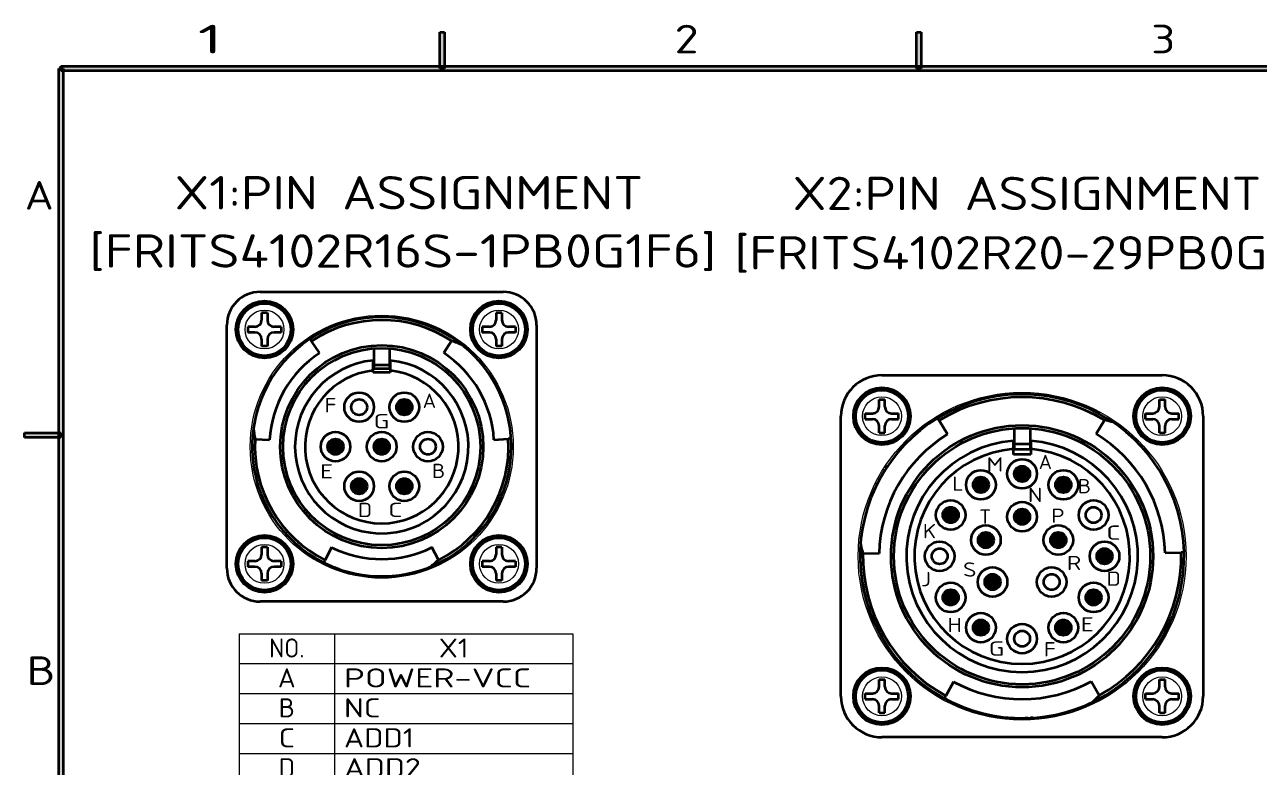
# Model space of a CAD drawing. Extents: x 23 to 417, y 3 to 294.
# Drawn here: x 26.2 to 155.7, y 213.6 to 291.6 of the extents above; entities that cross this region are included whole.
import ezdxf
from ezdxf.enums import TextEntityAlignment as Align

# ---------------------------------------------------------------- set-up
doc = ezdxf.new("R2010")
doc.units = 0
doc.layers.get('0').update_dxf_attribs({"lineweight": 13})
doc.layers.add('3', color=7, linetype='Continuous', lineweight=13)
doc.styles.get("Standard").update_dxf_attribs({"font": 'isocp.shx'})

# ---------------------------------------------------------------- blocks, each defined once
blk = doc.blocks.new('BLOCK1980')
at = {"layer": '3', "color": 7, "lineweight": 13}
blk.add_text('A', height=3, dxfattribs=at).set_placement((26.2, 272.19), (29.24, 272.19), align=Align.FIT)
blk = doc.blocks.new('BLOCK1981')
at = {"layer": '3', "color": 7, "lineweight": 13}
blk.add_text('B', height=3, dxfattribs=at).set_placement((26.39, 222.29), (29.43, 222.29), align=Align.FIT)
blk = doc.blocks.new('BLOCK1991')
at = {"layer": '3', "color": 7, "lineweight": 13}
blk.add_text('2', height=3, dxfattribs=at).set_placement((94.37, 288.59), (96.9, 288.59), align=Align.FIT)
blk = doc.blocks.new('BLOCK1992')
at = {"layer": '3', "color": 7, "lineweight": 13}
blk.add_text('1', height=3, dxfattribs=at).set_placement((44.37, 288.59), (46.9, 288.59), align=Align.FIT)
blk = doc.blocks.new('BLOCK1993')
at = {"layer": '3', "color": 7, "lineweight": 13}
blk.add_text('3', height=3, dxfattribs=at).set_placement((144.37, 288.59), (146.9, 288.59), align=Align.FIT)
blk = doc.blocks.new('BLOCK2037')
at = {"layer": '3', "color": 7, "lineweight": 5}
blk.add_solid([(29.76, 287), (30.24, 287), (29.76, 9.76), (30.24, 10.24)], dxfattribs=at)
blk = doc.blocks.new('BLOCK2040')
at = {"layer": '3', "color": 7, "lineweight": 5}
blk.add_solid([(410.24, 287.24), (409.76, 286.76), (30, 287.24), (30, 286.76)], dxfattribs=at)
blk = doc.blocks.new('BLOCK2048')
at = {"layer": '3', "color": 7, "lineweight": 5}
blk.add_solid([(26.19, 248.26), (26.19, 248.74), (29.99, 248.26), (29.99, 248.74)], dxfattribs=at)
blk = doc.blocks.new('BLOCK2054')
at = {"layer": '3', "color": 7, "lineweight": 5}
blk.add_solid([(69.76, 290.8), (70.24, 290.8), (69.76, 287), (70.24, 287)], dxfattribs=at)
blk = doc.blocks.new('BLOCK2056')
at = {"layer": '3', "color": 3, "lineweight": 5}
blk.add_solid([(119.76, 290.8), (120.24, 290.8), (119.76, 287), (120.24, 287)], dxfattribs=at)
blk = doc.blocks.new('BLOCK2196')
at = {"color": 7, "lineweight": 13}
blk.add_text('X1:PIN ASSIGNMENT', height=3.5, dxfattribs=at).set_placement((293.63, 50.77), (342.8, 50.77), align=Align.FIT)
blk = doc.blocks.new('BLOCK2197')
at = {"color": 7, "lineweight": 13}
blk.add_text('A', height=1.5, dxfattribs=at).set_placement((319.66, 29.93), (321.06, 29.93), align=Align.FIT)
blk = doc.blocks.new('BLOCK2198')
at = {"color": 7, "lineweight": 13}
blk.add_text('B', height=1.5, dxfattribs=at).set_placement((320.63, 22.57), (322.03, 22.57), align=Align.FIT)
blk = doc.blocks.new('BLOCK2199')
at = {"color": 7, "lineweight": 13}
blk.add_text('C', height=1.5, dxfattribs=at).set_placement((316.03, 18.48), (317.54, 18.48), align=Align.FIT)
blk = doc.blocks.new('BLOCK2200')
at = {"color": 7, "lineweight": 13}
blk.add_text('D', height=1.5, dxfattribs=at).set_placement((312.85, 18.47), (314.36, 18.47), align=Align.FIT)
blk = doc.blocks.new('BLOCK2201')
at = {"color": 7, "lineweight": 13}
blk.add_text('E', height=1.5, dxfattribs=at).set_placement((308.88, 22.52), (310.28, 22.52), align=Align.FIT)
blk = doc.blocks.new('BLOCK2202')
at = {"color": 7, "lineweight": 13}
blk.add_text('F', height=1.5, dxfattribs=at).set_placement((309.34, 29.46), (310.62, 29.46), align=Align.FIT)
blk = doc.blocks.new('BLOCK2203')
at = {"color": 7, "lineweight": 13}
blk.add_text('G', height=1.5, dxfattribs=at).set_placement((314.52, 27.78), (316.15, 27.78), align=Align.FIT)
blk = doc.blocks.new('BLOCK2204')
at = {"color": 7, "lineweight": 13}
blk.add_text('[FRITS4102R16S-1PB0G1F6]', height=3.5, dxfattribs=at).set_placement((284.7, 44.66), (350.46, 44.66), align=Align.FIT)
blk = doc.blocks.new('BLOCK2205')
at = {"color": 7, "lineweight": 5}
for points in [[(316.97, 22.03), (317.15, 21.13), (316.91, 21.71), (316.97, 21.39)], [(316.97, 22.03), (317.15, 22.29), (317.73, 22.53), (317.41, 22.47)], [(316.97, 22.03), (317.73, 22.53), (318.31, 22.29), (318.05, 22.47)], [(316.97, 22.03), (318.31, 22.29), (318.56, 21.71), (318.49, 22.03)], [(316.97, 22.03), (318.56, 21.71), (318.31, 21.13), (318.49, 21.39)], [(316.97, 22.03), (318.31, 21.13), (317.73, 20.89), (318.05, 20.95)], [(316.97, 22.03), (317.73, 20.89), (317.15, 21.13), (317.41, 20.95)]]:
    blk.add_solid(points, dxfattribs=at)
blk = doc.blocks.new('BLOCK2206')
at = {"color": 7, "lineweight": 5}
for points in [[(318.49, 29.69), (316.91, 30.01), (317.15, 30.59), (316.97, 30.33)], [(318.49, 29.69), (317.15, 29.43), (316.91, 30.01), (316.97, 29.69)], [(318.49, 29.69), (317.15, 30.59), (317.73, 30.83), (317.41, 30.77)], [(318.49, 29.69), (317.73, 30.83), (318.31, 30.59), (318.05, 30.77)], [(318.49, 29.69), (318.31, 30.59), (318.56, 30.01), (318.49, 30.33)], [(318.49, 29.69), (317.73, 29.18), (317.15, 29.43), (317.41, 29.25)], [(318.49, 29.69), (318.31, 29.43), (317.73, 29.18), (318.05, 29.25)]]:
    blk.add_solid(points, dxfattribs=at)
blk = doc.blocks.new('BLOCK2207')
at = {"color": 7, "lineweight": 5}
for points in [[(318.49, 29.69), (316.91, 30.01), (317.15, 30.59), (316.97, 30.33)], [(318.49, 29.69), (317.15, 29.43), (316.91, 30.01), (316.97, 29.69)], [(318.49, 29.69), (317.15, 30.59), (317.73, 30.83), (317.41, 30.77)], [(318.49, 29.69), (317.73, 30.83), (318.31, 30.59), (318.05, 30.77)], [(318.49, 29.69), (318.31, 30.59), (318.56, 30.01), (318.49, 30.33)], [(318.49, 29.69), (317.73, 29.18), (317.15, 29.43), (317.41, 29.25)], [(318.49, 29.69), (318.31, 29.43), (317.73, 29.18), (318.05, 29.25)]]:
    blk.add_solid(points, dxfattribs=at)
blk = doc.blocks.new('BLOCK2208')
at = {"color": 7, "lineweight": 5}
for points in [[(318.49, 29.69), (316.91, 30.01), (317.15, 30.59), (316.97, 30.33)], [(318.49, 29.69), (317.15, 29.43), (316.91, 30.01), (316.97, 29.69)], [(318.49, 29.69), (317.15, 30.59), (317.73, 30.83), (317.41, 30.77)], [(318.49, 29.69), (317.73, 30.83), (318.31, 30.59), (318.05, 30.77)], [(318.49, 29.69), (318.31, 30.59), (318.56, 30.01), (318.49, 30.33)], [(318.49, 29.69), (317.73, 29.18), (317.15, 29.43), (317.41, 29.25)], [(318.49, 29.69), (318.31, 29.43), (317.73, 29.18), (318.05, 29.25)]]:
    blk.add_solid(points, dxfattribs=at)
blk = doc.blocks.new('BLOCK2209')
at = {"color": 250, "lineweight": 5}
for points in [[(312.23, 22.03), (312.41, 21.13), (312.17, 21.71), (312.23, 21.39)], [(312.23, 22.03), (312.41, 22.29), (312.99, 22.53), (312.67, 22.47)], [(312.23, 22.03), (312.99, 22.53), (313.57, 22.29), (313.31, 22.47)], [(312.23, 22.03), (313.57, 22.29), (313.82, 21.71), (313.75, 22.03)], [(312.23, 22.03), (313.82, 21.71), (313.57, 21.13), (313.75, 21.39)], [(312.23, 22.03), (313.57, 21.13), (312.99, 20.89), (313.31, 20.95)], [(312.23, 22.03), (312.99, 20.89), (312.41, 21.13), (312.67, 20.95)]]:
    blk.add_solid(points, dxfattribs=at)
blk = doc.blocks.new('BLOCK2210')
at = {"color": 250, "lineweight": 5}
for points in [[(309.75, 26.18), (309.93, 25.28), (309.69, 25.86), (309.75, 25.54)], [(309.75, 26.18), (309.93, 26.44), (310.51, 26.68), (310.19, 26.62)], [(309.75, 26.18), (310.51, 26.68), (311.09, 26.44), (310.83, 26.62)], [(309.75, 26.18), (311.09, 26.44), (311.34, 25.86), (311.27, 26.18)], [(309.75, 26.18), (311.34, 25.86), (311.09, 25.28), (311.27, 25.54)], [(309.75, 26.18), (311.09, 25.28), (310.51, 25.03), (310.83, 25.1)], [(309.75, 26.18), (310.51, 25.03), (309.93, 25.28), (310.19, 25.1)]]:
    blk.add_solid(points, dxfattribs=at)
blk = doc.blocks.new('BLOCK2211')
at = {"color": 7, "lineweight": 5}
for points in [[(314.6, 26.18), (314.78, 25.28), (314.54, 25.86), (314.6, 25.54)], [(314.6, 26.18), (314.78, 26.44), (315.36, 26.68), (315.04, 26.62)], [(314.6, 26.18), (315.36, 26.68), (315.94, 26.44), (315.68, 26.62)], [(314.6, 26.18), (315.94, 26.44), (316.19, 25.86), (316.12, 26.18)], [(314.6, 26.18), (316.19, 25.86), (315.94, 25.28), (316.12, 25.54)], [(314.6, 26.18), (315.94, 25.28), (315.36, 25.03), (315.68, 25.1)], [(314.6, 26.18), (315.36, 25.03), (314.78, 25.28), (315.04, 25.1)]]:
    blk.add_solid(points, dxfattribs=at)
blk = doc.blocks.new('BLOCK2212')
at = {"color": 7, "lineweight": 13}
for p, q in [((300.4, 6.23), (335.4, 6.23)), ((300.4, 6.23), (300.4, -18.91)), ((310.4, 6.23), (310.4, -18.91)), ((335.4, 6.23), (335.4, -18.91)), ((300.4, 3.09), (335.4, 3.09)), ((300.4, -0.05), (335.4, -0.05)), ((300.4, -3.2), (335.4, -3.2)), ((300.4, -6.34), (335.4, -6.34)), ((300.4, -9.48), (335.4, -9.48)), ((300.4, -12.62), (335.4, -12.62)), ((300.4, -15.77), (335.4, -15.77)), ((300.4, -18.91), (335.4, -18.91))]:
    blk.add_line(p, q, dxfattribs=at)
for s, p, p2 in [('NO.', (303.55, 3.73), (307.26, 3.73)), ('X1', (321.35, 3.73), (324.46, 3.73)), ('POWER-VCC', (311.4, 0.59), (331.03, 0.59)), ('A', (304.47, 0.59), (306.33, 0.59)), ('B', (304.55, -2.55), (306.26, -2.55)), ('NC', (311.4, -2.55), (315.23, -2.55)), ('C', (304.55, -5.7), (306.26, -5.7)), ('ADD1', (311.4, -5.7), (318.75, -5.7)), ('D', (304.55, -8.84), (306.26, -8.84)), ('ADD2', (311.4, -8.84), (319.46, -8.84)), ('E', (304.55, -11.98), (306.26, -11.98)), ('POWER-GND', (311.4, -11.98), (330.75, -11.98)), ('F', (304.55, -15.12), (306.26, -15.12)), ('NC', (311.4, -15.12), (315.23, -15.12)), ('G', (304.55, -18.27), (306.26, -18.27)), ('ADD-GND', (311.4, -18.27), (326.23, -18.27))]:
    blk.add_text(s, height=2, dxfattribs=at).set_placement(p, p2, align=Align.FIT)
blk = doc.blocks.new('BLOCK2213')
at = {"color": 7, "lineweight": 13}
blk.add_text('X2:PIN ASSIGNMENT', height=3.5, dxfattribs=at).set_placement((291.08, 16.54), (340.26, 16.54), align=Align.FIT)
blk = doc.blocks.new('BLOCK2214')
at = {"color": 7, "lineweight": 13}
blk.add_text('[FRITS4102R20-29PB0G1F6]', height=3.5, dxfattribs=at).set_placement((284.99, 10.31), (350.21, 10.31), align=Align.FIT)
blk = doc.blocks.new('BLOCK2215')
at = {"color": 7, "lineweight": 13}
blk.add_text('A', height=1.5, dxfattribs=at).set_placement((316.9, -10.65), (318.3, -10.65), align=Align.FIT)
blk = doc.blocks.new('BLOCK2216')
at = {"color": 7, "lineweight": 13}
blk.add_text('B', height=1.5, dxfattribs=at).set_placement((321, -13.19), (322.4, -13.19), align=Align.FIT)
blk = doc.blocks.new('BLOCK2217')
at = {"color": 7, "lineweight": 13}
blk.add_text('C', height=1.5, dxfattribs=at).set_placement((323.99, -18.07), (325.5, -18.07), align=Align.FIT)
blk = doc.blocks.new('BLOCK2218')
at = {"color": 7, "lineweight": 13}
blk.add_text('D', height=1.5, dxfattribs=at).set_placement((324.01, -22.9), (325.52, -22.9), align=Align.FIT)
blk = doc.blocks.new('BLOCK2219')
at = {"color": 7, "lineweight": 13}
blk.add_text('E', height=1.5, dxfattribs=at).set_placement((321.3, -27.7), (322.7, -27.7), align=Align.FIT)
blk = doc.blocks.new('BLOCK2220')
at = {"color": 7, "lineweight": 13}
blk.add_text('F', height=1.5, dxfattribs=at).set_placement((317.43, -30.32), (318.71, -30.32), align=Align.FIT)
blk = doc.blocks.new('BLOCK2221')
at = {"color": 7, "lineweight": 13}
blk.add_text('G', height=1.5, dxfattribs=at).set_placement((311.67, -30.24), (313.3, -30.24), align=Align.FIT)
blk = doc.blocks.new('BLOCK2222')
at = {"color": 7, "lineweight": 13}
blk.add_text('H', height=1.5, dxfattribs=at).set_placement((307.34, -27.76), (308.85, -27.76), align=Align.FIT)
blk = doc.blocks.new('BLOCK2223')
at = {"color": 7, "lineweight": 13}
blk.add_text('J', height=1.5, dxfattribs=at).set_placement((304.55, -22.95), (305.6, -22.95), align=Align.FIT)
blk = doc.blocks.new('BLOCK2224')
at = {"color": 7, "lineweight": 13}
blk.add_text('K', height=1.5, dxfattribs=at).set_placement((304.74, -17.91), (306.14, -17.91), align=Align.FIT)
blk = doc.blocks.new('BLOCK2225')
at = {"color": 7, "lineweight": 13}
blk.add_text('L', height=1.5, dxfattribs=at).set_placement((307.84, -12.92), (309.01, -12.92), align=Align.FIT)
blk = doc.blocks.new('BLOCK2226')
at = {"color": 7, "lineweight": 13}
blk.add_text('M', height=1.5, dxfattribs=at).set_placement((311.44, -10.91), (313.19, -10.91), align=Align.FIT)
blk = doc.blocks.new('BLOCK2227')
at = {"color": 7, "lineweight": 13}
blk.add_text('N', height=1.5, dxfattribs=at).set_placement((315.78, -14.11), (317.29, -14.11), align=Align.FIT)
blk = doc.blocks.new('BLOCK2228')
at = {"color": 7, "lineweight": 13}
blk.add_text('P', height=1.5, dxfattribs=at).set_placement((318.22, -16.29), (319.62, -16.29), align=Align.FIT)
blk = doc.blocks.new('BLOCK2229')
at = {"color": 7, "lineweight": 13}
blk.add_text('R', height=1.5, dxfattribs=at).set_placement((319.86, -21.25), (321.37, -21.25), align=Align.FIT)
blk = doc.blocks.new('BLOCK2230')
at = {"color": 7, "lineweight": 13}
blk.add_text('S', height=1.5, dxfattribs=at).set_placement((308.97, -21.94), (310.37, -21.94), align=Align.FIT)
blk = doc.blocks.new('BLOCK2231')
at = {"color": 7, "lineweight": 13}
blk.add_text('T', height=1.5, dxfattribs=at).set_placement((310.64, -16.39), (311.92, -16.39), align=Align.FIT)
blk = doc.blocks.new('BLOCK2238')
at = {"color": 7, "lineweight": 5}
for points in [[(314.4, -10.83), (314.58, -10.56), (315.16, -10.32), (314.85, -10.38)], [(314.4, -10.83), (315.16, -10.32), (315.75, -10.56), (315.48, -10.38)], [(314.4, -10.83), (314.58, -11.73), (314.34, -11.15), (314.4, -11.46)], [(314.4, -10.83), (315.75, -10.56), (315.99, -11.15), (315.92, -10.83)], [(314.4, -10.83), (315.99, -11.15), (315.75, -11.73), (315.92, -11.46)], [(314.4, -10.83), (315.75, -11.73), (315.16, -11.97), (315.48, -11.91)], [(314.4, -10.83), (315.16, -11.97), (314.58, -11.73), (314.85, -11.91)]]:
    blk.add_solid(points, dxfattribs=at)
blk = doc.blocks.new('BLOCK2239')
at = {"color": 7, "lineweight": 5}
for points in [[(318.72, -11.99), (318.9, -11.72), (319.49, -11.48), (319.17, -11.54)], [(318.72, -11.99), (319.49, -11.48), (320.07, -11.72), (319.8, -11.54)], [(318.72, -11.99), (318.9, -12.89), (318.66, -12.31), (318.72, -12.62)], [(318.72, -11.99), (320.07, -11.72), (320.31, -12.31), (320.25, -11.99)], [(318.72, -11.99), (320.31, -12.31), (320.07, -12.89), (320.25, -12.62)], [(318.72, -11.99), (320.07, -12.89), (319.49, -13.13), (319.8, -13.07)], [(318.72, -11.99), (319.49, -13.13), (318.9, -12.89), (319.17, -13.07)]]:
    blk.add_solid(points, dxfattribs=at)
blk = doc.blocks.new('BLOCK2240')
at = {"color": 7, "lineweight": 5}
for points in [[(323.05, -19.48), (323.23, -19.21), (323.81, -18.97), (323.5, -19.03)], [(323.05, -19.48), (323.81, -18.97), (324.4, -19.21), (324.13, -19.03)], [(323.05, -19.48), (324.4, -19.21), (324.64, -19.8), (324.57, -19.48)], [(323.05, -19.48), (323.23, -20.38), (322.99, -19.8), (323.05, -20.11)], [(323.05, -19.48), (324.64, -19.8), (324.4, -20.38), (324.57, -20.11)], [(323.05, -19.48), (324.4, -20.38), (323.81, -20.62), (324.13, -20.56)], [(323.05, -19.48), (323.81, -20.62), (323.23, -20.38), (323.5, -20.56)]]:
    blk.add_solid(points, dxfattribs=at)
blk = doc.blocks.new('BLOCK2241')
at = {"color": 7, "lineweight": 5}
for points in [[(321.89, -23.81), (322.07, -23.54), (322.65, -23.3), (322.34, -23.36)], [(321.89, -23.81), (322.65, -23.3), (323.24, -23.54), (322.97, -23.36)], [(321.89, -23.81), (322.07, -24.7), (321.83, -24.12), (321.89, -24.44)], [(321.89, -23.81), (323.24, -23.54), (323.48, -24.12), (323.42, -23.81)], [(321.89, -23.81), (323.48, -24.12), (323.24, -24.7), (323.42, -24.44)], [(321.89, -23.81), (323.24, -24.7), (322.65, -24.95), (322.97, -24.88)], [(321.89, -23.81), (322.65, -24.95), (322.07, -24.7), (322.34, -24.88)]]:
    blk.add_solid(points, dxfattribs=at)
blk = doc.blocks.new('BLOCK2242')
at = {"color": 7, "lineweight": 5}
for points in [[(318.72, -26.97), (318.9, -27.87), (318.66, -27.29), (318.72, -27.6)], [(318.72, -26.97), (318.9, -26.7), (319.49, -26.46), (319.17, -26.53)], [(318.72, -26.97), (319.49, -26.46), (320.07, -26.7), (319.8, -26.53)], [(318.72, -26.97), (320.07, -26.7), (320.31, -27.29), (320.25, -26.97)], [(318.72, -26.97), (320.31, -27.29), (320.07, -27.87), (320.25, -27.6)], [(318.72, -26.97), (320.07, -27.87), (319.49, -28.11), (319.8, -28.05)], [(318.72, -26.97), (319.49, -28.11), (318.9, -27.87), (319.17, -28.05)]]:
    blk.add_solid(points, dxfattribs=at)
blk = doc.blocks.new('BLOCK2243')
at = {"color": 7, "lineweight": 5}
for points in [[(310.07, -26.97), (310.25, -27.87), (310.01, -27.29), (310.07, -27.6)], [(310.07, -26.97), (310.25, -26.7), (310.84, -26.46), (310.52, -26.53)], [(310.07, -26.97), (310.84, -26.46), (311.42, -26.7), (311.15, -26.53)], [(310.07, -26.97), (311.42, -26.7), (311.66, -27.29), (311.6, -26.97)], [(310.07, -26.97), (311.66, -27.29), (311.42, -27.87), (311.6, -27.6)], [(310.07, -26.97), (311.42, -27.87), (310.84, -28.11), (311.15, -28.05)], [(310.07, -26.97), (310.84, -28.11), (310.25, -27.87), (310.52, -28.05)]]:
    blk.add_solid(points, dxfattribs=at)
blk = doc.blocks.new('BLOCK2244')
at = {"color": 7, "lineweight": 5}
for points in [[(306.91, -23.81), (307.09, -23.54), (307.67, -23.3), (307.36, -23.36)], [(306.91, -23.81), (307.67, -23.3), (308.25, -23.54), (307.99, -23.36)], [(306.91, -23.81), (307.09, -24.7), (306.85, -24.12), (306.91, -24.44)], [(306.91, -23.81), (308.25, -23.54), (308.5, -24.12), (308.43, -23.81)], [(306.91, -23.81), (308.5, -24.12), (308.25, -24.7), (308.43, -24.44)], [(306.91, -23.81), (308.25, -24.7), (307.67, -24.95), (307.99, -24.88)], [(306.91, -23.81), (307.67, -24.95), (307.09, -24.7), (307.36, -24.88)]]:
    blk.add_solid(points, dxfattribs=at)
blk = doc.blocks.new('BLOCK2245')
at = {"color": 7, "lineweight": 5}
for points in [[(306.91, -15.16), (307.09, -16.05), (306.85, -15.47), (306.91, -15.79)], [(306.91, -15.16), (307.09, -14.89), (307.67, -14.65), (307.36, -14.71)], [(306.91, -15.16), (307.67, -14.65), (308.25, -14.89), (307.99, -14.71)], [(306.91, -15.16), (308.25, -14.89), (308.5, -15.47), (308.43, -15.16)], [(306.91, -15.16), (308.5, -15.47), (308.25, -16.05), (308.43, -15.79)], [(306.91, -15.16), (308.25, -16.05), (307.67, -16.3), (307.99, -16.23)], [(306.91, -15.16), (307.67, -16.3), (307.09, -16.05), (307.36, -16.23)]]:
    blk.add_solid(points, dxfattribs=at)
blk = doc.blocks.new('BLOCK2246')
at = {"color": 7, "lineweight": 5}
for points in [[(310.07, -11.99), (310.25, -11.72), (310.84, -11.48), (310.52, -11.54)], [(310.07, -11.99), (310.84, -11.48), (311.42, -11.72), (311.15, -11.54)], [(310.07, -11.99), (310.25, -12.89), (310.01, -12.31), (310.07, -12.62)], [(310.07, -11.99), (311.42, -11.72), (311.66, -12.31), (311.6, -11.99)], [(310.07, -11.99), (311.66, -12.31), (311.42, -12.89), (311.6, -12.62)], [(310.07, -11.99), (311.42, -12.89), (310.84, -13.13), (311.15, -13.07)], [(310.07, -11.99), (310.84, -13.13), (310.25, -12.89), (310.52, -13.07)]]:
    blk.add_solid(points, dxfattribs=at)
blk = doc.blocks.new('BLOCK2247')
at = {"color": 7, "lineweight": 5}
for points in [[(314.4, -15.33), (314.58, -16.23), (314.34, -15.65), (314.4, -15.96)], [(314.4, -15.33), (314.58, -15.06), (315.16, -14.82), (314.85, -14.88)], [(314.4, -15.33), (315.16, -14.82), (315.75, -15.06), (315.48, -14.88)], [(314.4, -15.33), (315.75, -15.06), (315.99, -15.65), (315.92, -15.33)], [(314.4, -15.33), (315.99, -15.65), (315.75, -16.23), (315.92, -15.96)], [(314.4, -15.33), (315.75, -16.23), (315.16, -16.47), (315.48, -16.41)], [(314.4, -15.33), (315.16, -16.47), (314.58, -16.23), (314.85, -16.41)]]:
    blk.add_solid(points, dxfattribs=at)
blk = doc.blocks.new('BLOCK2248')
at = {"color": 7, "lineweight": 5}
for points in [[(318.2, -17.78), (318.38, -18.68), (318.14, -18.1), (318.2, -18.41)], [(318.2, -17.78), (318.38, -17.51), (318.96, -17.27), (318.65, -17.33)], [(318.2, -17.78), (318.96, -17.27), (319.55, -17.51), (319.28, -17.33)], [(318.2, -17.78), (319.55, -17.51), (319.79, -18.1), (319.72, -17.78)], [(318.2, -17.78), (319.79, -18.1), (319.55, -18.68), (319.72, -18.41)], [(318.2, -17.78), (319.55, -18.68), (318.96, -18.92), (319.28, -18.86)], [(318.2, -17.78), (318.96, -18.92), (318.38, -18.68), (318.65, -18.86)]]:
    blk.add_solid(points, dxfattribs=at)
blk = doc.blocks.new('BLOCK2249')
at = {"color": 7, "lineweight": 5}
for points in [[(311.3, -22.18), (311.48, -21.91), (312.06, -21.67), (311.75, -21.73)], [(311.3, -22.18), (312.06, -21.67), (312.65, -21.91), (312.38, -21.73)], [(311.3, -22.18), (312.65, -21.91), (312.89, -22.5), (312.82, -22.18)], [(311.3, -22.18), (311.48, -23.08), (311.24, -22.5), (311.3, -22.81)], [(311.3, -22.18), (312.89, -22.5), (312.65, -23.08), (312.82, -22.81)], [(311.3, -22.18), (312.65, -23.08), (312.06, -23.32), (312.38, -23.26)], [(311.3, -22.18), (312.06, -23.32), (311.48, -23.08), (311.75, -23.26)]]:
    blk.add_solid(points, dxfattribs=at)
blk = doc.blocks.new('BLOCK2250')
at = {"color": 7, "lineweight": 5}
for points in [[(310.6, -17.78), (310.78, -18.68), (310.54, -18.1), (310.6, -18.41)], [(310.6, -17.78), (310.78, -17.51), (311.36, -17.27), (311.05, -17.33)], [(310.6, -17.78), (311.36, -17.27), (311.95, -17.51), (311.68, -17.33)], [(310.6, -17.78), (311.95, -17.51), (312.19, -18.1), (312.12, -17.78)], [(310.6, -17.78), (312.19, -18.1), (311.95, -18.68), (312.12, -18.41)], [(310.6, -17.78), (311.95, -18.68), (311.36, -18.92), (311.68, -18.86)], [(310.6, -17.78), (311.36, -18.92), (310.78, -18.68), (311.05, -18.86)]]:
    blk.add_solid(points, dxfattribs=at)

msp = doc.modelspace()

# ---------------------------------------------------------------- linework, layer by layer
at = {"color": 7, "lineweight": 35}
for p, q in [((50.9, 263.55), (76.4, 263.55)), ((47.4, 234.55), (47.4, 260.05)), ((79.9, 260.05), (79.9, 234.55)), ((116.13, 254.8), (145.53, 254.8)), ((111.83, 221.1), (111.83, 250.5)), ((149.83, 250.5), (149.83, 221.1)), ((76.4, 231.05), (50.9, 231.05)), ((145.53, 216.8), (116.13, 216.8))]:
    msp.add_line(p, q, dxfattribs=at)
at = {"color": 7, "lineweight": 35, "ltscale": 0.01875}
for p, q in [((51.05, 261.35), (51.05, 260.6)), ((51.65, 261.35), (51.65, 260.6)), ((75.65, 261.35), (75.65, 260.6)), ((76.25, 261.35), (76.25, 260.6)), ((50.35, 259.9), (49.6, 259.9)), ((50.35, 259.3), (49.6, 259.3)), ((53.1, 259.9), (52.35, 259.9)), ((53.1, 259.3), (52.35, 259.3)), ((74.95, 259.9), (74.2, 259.9)), ((74.95, 259.3), (74.2, 259.3)), ((77.7, 259.9), (76.95, 259.9)), ((77.7, 259.3), (76.95, 259.3)), ((51.05, 258.6), (51.05, 257.85)), ((51.65, 258.6), (51.65, 257.85)), ((75.65, 258.6), (75.65, 257.85)), ((76.25, 258.6), (76.25, 257.85)), ((115.83, 251.5), (115.83, 252.25)), ((116.43, 251.5), (116.43, 252.25)), ((145.23, 251.5), (145.23, 252.25)), ((145.83, 251.5), (145.83, 252.25)), ((114.38, 250.8), (115.13, 250.8)), ((114.38, 250.2), (115.13, 250.2)), ((117.13, 250.8), (117.88, 250.8)), ((117.13, 250.2), (117.88, 250.2)), ((143.78, 250.8), (144.53, 250.8)), ((143.78, 250.2), (144.53, 250.2)), ((146.53, 250.8), (147.28, 250.8)), ((146.53, 250.2), (147.28, 250.2)), ((115.83, 248.75), (115.83, 249.5)), ((116.43, 248.75), (116.43, 249.5)), ((145.23, 248.75), (145.23, 249.5)), ((145.83, 248.75), (145.83, 249.5)), ((51.05, 236.75), (51.05, 236)), ((51.65, 236.75), (51.65, 236)), ((75.65, 236.75), (75.65, 236)), ((76.25, 236.75), (76.25, 236)), ((50.35, 235.3), (49.6, 235.3)), ((50.35, 234.7), (49.6, 234.7)), ((53.1, 235.3), (52.35, 235.3)), ((53.1, 234.7), (52.35, 234.7)), ((74.95, 235.3), (74.2, 235.3)), ((74.95, 234.7), (74.2, 234.7)), ((77.7, 235.3), (76.95, 235.3)), ((77.7, 234.7), (76.95, 234.7)), ((51.05, 234), (51.05, 233.25)), ((51.65, 234), (51.65, 233.25)), ((75.65, 234), (75.65, 233.25)), ((76.25, 234), (76.25, 233.25)), ((115.83, 222.1), (115.83, 222.85)), ((116.43, 222.1), (116.43, 222.85)), ((145.23, 222.1), (145.23, 222.85)), ((145.83, 222.1), (145.83, 222.85)), ((114.38, 221.4), (115.13, 221.4)), ((114.38, 220.8), (115.13, 220.8)), ((117.13, 221.4), (117.88, 221.4)), ((117.13, 220.8), (117.88, 220.8)), ((143.78, 221.4), (144.53, 221.4)), ((143.78, 220.8), (144.53, 220.8)), ((146.53, 221.4), (147.28, 221.4)), ((146.53, 220.8), (147.28, 220.8)), ((115.83, 219.35), (115.83, 220.1)), ((116.43, 219.35), (116.43, 220.1)), ((145.23, 219.35), (145.23, 220.1)), ((145.83, 219.35), (145.83, 220.1))]:
    msp.add_line(p, q, dxfattribs=at)
at = {"color": 7, "lineweight": 35, "ltscale": 0.014999}
for p, q in [((51.65, 261.35), (51.05, 261.35)), ((76.25, 261.35), (75.65, 261.35)), ((49.6, 259.9), (49.6, 259.3)), ((53.1, 259.9), (53.1, 259.3)), ((74.2, 259.9), (74.2, 259.3)), ((77.7, 259.9), (77.7, 259.3)), ((51.65, 257.85), (51.05, 257.85)), ((76.25, 257.85), (75.65, 257.85)), ((115.83, 252.25), (116.43, 252.25)), ((145.23, 252.25), (145.83, 252.25)), ((114.38, 250.2), (114.38, 250.8)), ((117.88, 250.2), (117.88, 250.8)), ((143.78, 250.2), (143.78, 250.8)), ((147.28, 250.2), (147.28, 250.8)), ((115.83, 248.75), (116.43, 248.75)), ((145.23, 248.75), (145.83, 248.75)), ((51.65, 236.75), (51.05, 236.75)), ((76.25, 236.75), (75.65, 236.75)), ((49.6, 235.3), (49.6, 234.7)), ((53.1, 235.3), (53.1, 234.7)), ((74.2, 235.3), (74.2, 234.7)), ((77.7, 235.3), (77.7, 234.7)), ((51.65, 233.25), (51.05, 233.25)), ((76.25, 233.25), (75.65, 233.25)), ((115.83, 222.85), (116.43, 222.85)), ((145.23, 222.85), (145.83, 222.85)), ((114.38, 220.8), (114.38, 221.4)), ((117.88, 220.8), (117.88, 221.4)), ((143.78, 220.8), (143.78, 221.4)), ((147.28, 220.8), (147.28, 221.4)), ((115.83, 219.35), (116.43, 219.35)), ((145.23, 219.35), (145.83, 219.35))]:
    msp.add_line(p, q, dxfattribs=at)
at = {"color": 7, "lineweight": 35, "ltscale": 0.0075}
for p, q in [((56.13, 258.64), (56.29, 258.39)), ((121.98, 250.31), (122.13, 250.06)), ((77.22, 248.15), (76.92, 248.13)), ((147.83, 236.22), (147.53, 236.21)), ((57.59, 235.13), (57.73, 235.4)), ((122.7, 220.88), (122.84, 221.14))]:
    msp.add_line(p, q, dxfattribs=at)
at = {"color": 7, "lineweight": 35, "ltscale": 0.0375}
for p, q in [((57.12, 257.14), (56.29, 258.39)), ((70.98, 258.4), (70.15, 257.15)), ((50.37, 248.1), (51.87, 248.01)), ((75.42, 248.04), (76.92, 248.13)), ((58.39, 236.74), (57.73, 235.4)), ((69.59, 235.41), (68.92, 236.75))]:
    msp.add_line(p, q, dxfattribs=at)
at = {"color": 7, "lineweight": 35, "ltscale": 0.042927}
for p, q in [((62.82, 257.62), (62.82, 255.9)), ((64.47, 257.62), (64.47, 255.9))]:
    msp.add_line(p, q, dxfattribs=at)
at = {"color": 7, "lineweight": 35, "ltscale": 0.026396}
for p, q in [((62.75, 255.3), (62.75, 256.36)), ((64.55, 256.36), (64.55, 255.3))]:
    msp.add_line(p, q, dxfattribs=at)
at = {"color": 7, "lineweight": 35, "ltscale": 0.004988}
for p, q in [((62.75, 255.1), (62.75, 255.3)), ((64.55, 255.3), (64.55, 255.1))]:
    msp.add_line(p, q, dxfattribs=at)
at = {"color": 7, "lineweight": 35, "ltscale": 0.01}
for p, q in [((62.82, 255.9), (62.82, 255.5)), ((64.47, 255.9), (64.47, 255.5))]:
    msp.add_line(p, q, dxfattribs=at)
at = {"color": 7, "lineweight": 35, "ltscale": 0.04125}
for p, q in [((62.82, 255.9), (64.47, 255.9)), ((62.82, 255.5), (64.47, 255.5)), ((130.01, 247.6), (131.66, 247.6)), ((130.01, 247.05), (131.66, 247.05))]:
    msp.add_line(p, q, dxfattribs=at)
at = {"color": 7, "lineweight": 35, "ltscale": 0.004077}
msp.add_line((51.83, 254.04), (51.91, 254.18), dxfattribs=at)
at = {"color": 7, "lineweight": 35, "ltscale": 0.004671}
msp.add_line((52.09, 254.48), (52.19, 254.64), dxfattribs=at)
at = {"color": 7, "lineweight": 35, "ltscale": 0.045}
for p, q in [((64.55, 255.1), (62.75, 255.1)), ((131.73, 246.5), (129.93, 246.5))]:
    msp.add_line(p, q, dxfattribs=at)
at = {"color": 7, "lineweight": 35, "ltscale": 0.004543}
msp.add_line((51.57, 253.56), (51.65, 253.72), dxfattribs=at)
at = {"color": 7, "lineweight": 35, "ltscale": 0.0425}
for p, q in [((123.02, 248.61), (122.13, 250.06)), ((139.47, 250.1), (138.59, 248.64)), ((114.14, 236.13), (115.84, 236.1)), ((145.83, 236.17), (147.53, 236.21)), ((123.65, 222.63), (122.84, 221.14)), ((138.9, 221.18), (138.08, 222.67))]:
    msp.add_line(p, q, dxfattribs=at)
at = {"color": 7, "lineweight": 35, "ltscale": 0.040617}
for p, q in [((130.01, 249.23), (130.01, 247.6)), ((131.66, 249.23), (131.66, 247.6))]:
    msp.add_line(p, q, dxfattribs=at)
at = {"color": 7, "lineweight": 35, "ltscale": 0.021313}
for p, q in [((129.93, 247.07), (129.93, 247.92)), ((131.73, 247.92), (131.73, 247.07))]:
    msp.add_line(p, q, dxfattribs=at)
at = {"color": 7, "lineweight": 35, "ltscale": 0.01375}
for p, q in [((130.01, 247.6), (130.01, 247.05)), ((131.66, 247.6), (131.66, 247.05))]:
    msp.add_line(p, q, dxfattribs=at)
at = {"color": 7, "lineweight": 35, "ltscale": 0.014103}
for p, q in [((129.93, 246.5), (129.93, 247.07)), ((131.73, 247.07), (131.73, 246.5))]:
    msp.add_line(p, q, dxfattribs=at)
at = {"color": 7, "lineweight": 35, "ltscale": 0.008528}
msp.add_line((116.53, 245), (116.72, 245.28), dxfattribs=at)
at = {"color": 7, "lineweight": 35, "ltscale": 0.006275}
msp.add_line((115.57, 243.29), (115.68, 243.51), dxfattribs=at)
at = {"color": 7, "lineweight": 35, "ltscale": 0.005513}
msp.add_line((115.83, 243.81), (115.94, 244), dxfattribs=at)
at = {"color": 7, "lineweight": 35, "ltscale": 0.002245}
msp.add_line((146.06, 243.37), (146.1, 243.29), dxfattribs=at)
at = {"color": 7, "lineweight": 35, "ltscale": 0.001809}
msp.add_line((127.69, 237.12), (127.77, 237.12), dxfattribs=at)
at = {"color": 7, "lineweight": 35, "ltscale": 0.009081}
msp.add_line((130.05, 218.82), (129.68, 218.84), dxfattribs=at)
at = {"color": 7, "lineweight": 35, "ltscale": 0.006643}
msp.add_line((131.42, 218.81), (131.16, 218.81), dxfattribs=at)
at = {"color": 7, "lineweight": 35, "ltscale": 0.006628}
msp.add_line((131.98, 218.84), (131.72, 218.83), dxfattribs=at)
at = {"color": 7, "lineweight": 35}
for centre, radius in [((51.35, 259.6), 3), ((51.35, 259.6), 2.95), ((51.35, 259.6), 2.75), ((75.95, 259.6), 3), ((75.95, 259.6), 2.95), ((75.95, 259.6), 2.75), ((63.65, 247.3), 10.65), ((63.65, 247.3), 10.35), ((61.28, 251.45), 1.55), ((66.02, 251.45), 1.55), ((116.13, 250.5), 3), ((116.13, 250.5), 2.95), ((116.13, 250.5), 2.75), ((145.53, 250.5), 3), ((145.53, 250.5), 2.95), ((145.53, 250.5), 2.75), ((61.28, 251.45), 0.825), ((66.02, 251.45), 0.825), ((66.02, 251.45), 0.825), ((58.8, 247.3), 1.55), ((63.65, 247.3), 1.55), ((68.5, 247.3), 1.55), ((130.83, 235.8), 13.75), ((130.83, 235.8), 13.45), ((58.8, 247.3), 0.825), ((63.65, 247.3), 0.825), ((68.5, 247.3), 0.825), ((126.51, 243.3), 1.55), ((130.83, 244.45), 1.55), ((130.83, 244.45), 0.825), ((135.16, 243.3), 1.55), ((61.28, 243.15), 1.55), ((61.28, 243.15), 0.825), ((66.02, 243.15), 1.55), ((66.02, 243.15), 0.825), ((126.51, 243.3), 0.825), ((135.16, 243.3), 0.825), ((123.34, 240.13), 1.55), ((123.34, 240.13), 0.825), ((130.83, 239.95), 1.55), ((138.33, 240.13), 1.55), ((138.33, 240.13), 0.825), ((130.83, 239.95), 0.825), ((127.03, 237.5), 1.55), ((127.03, 237.5), 0.825), ((134.63, 237.5), 1.55), ((134.63, 237.5), 0.825), ((51.35, 235), 3), ((51.35, 235), 2.95), ((51.35, 235), 2.75), ((75.95, 235), 3), ((75.95, 235), 2.95), ((75.95, 235), 2.75), ((122.18, 235.8), 1.55), ((139.48, 235.8), 1.55), ((122.18, 235.8), 0.825), ((139.48, 235.8), 0.825), ((127.73, 233.1), 1.55), ((133.93, 233.1), 1.55), ((127.73, 233.1), 0.825), ((133.93, 233.1), 0.825), ((123.34, 231.48), 1.55), ((123.34, 231.48), 0.825), ((138.33, 231.48), 1.55), ((138.33, 231.48), 0.825), ((126.51, 228.31), 1.55), ((135.16, 228.31), 1.55), ((126.51, 228.31), 0.825), ((130.83, 227.15), 1.55), ((130.83, 227.15), 0.825), ((135.16, 228.31), 0.825), ((116.13, 221.1), 3), ((145.53, 221.1), 3), ((116.13, 221.1), 2.95), ((116.13, 221.1), 2.75), ((145.53, 221.1), 2.95), ((145.53, 221.1), 2.75)]:
    msp.add_circle(centre, radius, dxfattribs=at)
at = {"color": 7, "lineweight": 13}
for centre, radius in [((51.35, 259.6), 2.04), ((75.95, 259.6), 2.04), ((63.65, 247.3), 13.8), ((130.83, 235.8), 17.2), ((116.13, 250.5), 2.04), ((145.53, 250.5), 2.04), ((51.35, 235), 2.04), ((75.95, 235), 2.04), ((116.13, 221.1), 2.04), ((145.53, 221.1), 2.04)]:
    msp.add_circle(centre, radius, dxfattribs=at)
at = {"color": 7, "lineweight": 35}
for centre, radius, start, end in [((50.9, 260.05), 3.5, 90, 180), ((76.4, 260.05), 3.5, 360, 450), ((50.35, 260.6), 0.7, 270, 360), ((52.35, 260.6), 0.7, 180, 270), ((63.65, 247.3), 13.6, 378, 483.5623), ((63.65, 247.3), 13.3, 416.5612, 483.5623), ((74.95, 260.6), 0.7, 270, 360), ((76.95, 260.6), 0.7, 180, 270), ((63.65, 247.3), 13.6, 120, 243.5623), ((50.35, 258.6), 0.7, 360, 450), ((52.35, 258.6), 0.7, 450, 540), ((74.95, 258.6), 0.7, 360, 450), ((76.95, 258.6), 0.7, 450, 540), ((67.11, 246.71), 12.32, 428.81, 431.6895), ((66.55, 245.28), 13.85, 426.5499, 428.8165), ((63.65, 247.3), 11.8, 123.5623, 176.5612), ((63.65, 247.3), 11.8, 363.5623, 416.5612), ((63.65, 247.3), 9.1, 95.6759, 180), ((63.65, 247.3), 9.1, 180, 444.3241), ((63.65, 247.3), 8.05, 96.4192, 443.5808), ((63.65, 247.3), 8.95, 95.289, 95.7713), ((63.65, 247.3), 8.43, 95.6196, 96.1323), ((63.65, 247.3), 8.95, 444.2287, 444.711), ((63.65, 247.3), 8.43, 443.8677, 444.3804), ((63.65, 247.3), 13.6, 387.366, 392.6341), ((116.13, 250.5), 4.3, 450, 540), ((145.53, 250.5), 4.3, 360, 450), ((130.83, 235.8), 17, 361.401, 481.4042), ((66.31, 252.04), 0.5, 330, 333.7159), ((63.65, 247.3), 13.6, 360, 378), ((115.13, 251.5), 0.7, 630, 720), ((117.13, 251.5), 0.7, 540, 630), ((130.83, 235.8), 16.7, 418.8721, 481.4042), ((144.53, 251.5), 0.7, 630, 720), ((146.53, 251.5), 0.7, 540, 630), ((130.83, 235.8), 17, 481.4009, 601.4042), ((115.13, 249.5), 0.7, 360, 450), ((117.13, 249.5), 0.7, 450, 540), ((135.65, 233.36), 17.17, 433.9547, 437.1537), ((144.53, 249.5), 0.7, 360, 450), ((146.53, 249.5), 0.7, 450, 540), ((63.95, 250.83), 13.85, 186.5499, 188.8165), ((62.43, 250.6), 12.32, 188.81, 191.6895), ((63.65, 247.3), 13.3, 176.5612, 243.5623), ((63.65, 247.3), 13.6, 258, 363.5623), ((63.65, 247.3), 13.3, 296.5612, 363.5623), ((130.83, 235.8), 15, 481.4042, 538.8721), ((130.83, 235.8), 12.15, 454.248, 805.752), ((130.83, 235.8), 12.1, 453.9096, 454.2656), ((130.83, 235.8), 12.1, 445.7344, 446.0904), ((130.83, 235.8), 15, 361.4042, 418.8721), ((130.83, 235.8), 11.3, 454.5682, 805.4318), ((130.83, 235.8), 11.45, 454.1319, 454.5082), ((130.83, 235.8), 11.45, 445.4918, 445.8681), ((130.54, 241.2), 17.17, 553.9547, 557.1537), ((50.35, 236), 0.7, 270, 360), ((52.35, 236), 0.7, 180, 270), ((63.65, 247.3), 11.8, 243.5623, 296.5612), ((74.95, 236), 0.7, 270, 360), ((76.95, 236), 0.7, 180, 270), ((130.83, 235.8), 17, 540, 721.4042), ((130.83, 235.8), 16.7, 538.8721, 601.4042), ((130.83, 235.8), 16.7, 298.8721, 361.4042), ((50.9, 234.55), 3.5, 180, 270), ((50.35, 234), 0.7, 360, 450), ((52.35, 234), 0.7, 450, 540), ((63.65, 247.3), 13.6, 243.5651, 258), ((60.44, 245.8), 13.85, 306.5499, 308.8165), ((61.4, 244.61), 12.32, 308.81, 311.6895), ((74.95, 234), 0.7, 360, 450), ((76.95, 234), 0.7, 450, 540), ((76.4, 234.55), 3.5, 270, 360), ((63.65, 247.3), 13.6, 267.366, 272.6341), ((115.13, 222.1), 0.7, 630, 720), ((117.13, 222.1), 0.7, 540, 630), ((130.83, 235.8), 15, 601.4042, 658.8721), ((144.53, 222.1), 0.7, 630, 720), ((146.53, 222.1), 0.7, 540, 630), ((116.13, 221.1), 4.3, 540, 630), ((115.13, 220.1), 0.7, 360, 450), ((117.13, 220.1), 0.7, 450, 540), ((126.31, 232.86), 17.17, 313.9547, 317.1537), ((144.53, 220.1), 0.7, 360, 450), ((145.53, 221.1), 4.3, 270, 360), ((146.53, 220.1), 0.7, 450, 540)]:
    msp.add_arc(centre, radius, start, end, dxfattribs=at)
at = {"layer": '3', "color": 7, "lineweight": 35, "ltscale": 0.095}
for p, q in [((69.76, 287), (69.76, 290.8)), ((70.24, 290.8), (70.24, 287)), ((119.76, 287), (119.76, 290.8)), ((120.24, 290.8), (120.24, 287)), ((26.19, 248.74), (29.99, 248.74)), ((29.99, 248.26), (26.19, 248.26))]:
    msp.add_line(p, q, dxfattribs=at)
at = {"layer": '3', "color": 7, "lineweight": 35, "ltscale": 0.011875}
for p, q in [((69.76, 290.8), (70.24, 290.8)), ((119.76, 290.8), (120.24, 290.8)), ((29.76, 287), (30.24, 287)), ((30, 286.76), (30, 287.24)), ((70.24, 287), (69.76, 287)), ((120.24, 287), (119.76, 287)), ((26.19, 248.26), (26.19, 248.74)), ((29.99, 248.74), (29.99, 248.26))]:
    msp.add_line(p, q, dxfattribs=at)
at = {"layer": '3', "color": 7, "lineweight": 35}
for p, q in [((29.76, 9.76), (29.76, 287)), ((30, 287.24), (410.24, 287.24)), ((409.76, 286.76), (30, 286.76)), ((30.24, 287), (30.24, 10.24))]:
    msp.add_line(p, q, dxfattribs=at)

# ---------------------------------------------------------------- block references
at = {"lineweight": 0}
for name, p in [('BLOCK2196', (-251.71, 221.44)), ('BLOCK2213', (-184.33, 255.6)), ('BLOCK2204', (-251.71, 221.44)), ('BLOCK2214', (-184.33, 255.6)), ('BLOCK2197', (-251.71, 221.44)), ('BLOCK2202', (-251.71, 221.44)), ('BLOCK2206', (-251.71, 221.44)), ('BLOCK2207', (-251.71, 221.44)), ('BLOCK2208', (-251.71, 221.44)), ('BLOCK2203', (-251.71, 221.44)), ('BLOCK2210', (-251.71, 221.44)), ('BLOCK2211', (-251.71, 221.44)), ('BLOCK2226', (-184.33, 255.6)), ('BLOCK2215', (-184.33, 255.6)), ('BLOCK2201', (-251.71, 221.44)), ('BLOCK2198', (-251.71, 221.44)), ('BLOCK2238', (-184.33, 255.6)), ('BLOCK2209', (-251.71, 221.44)), ('BLOCK2205', (-251.71, 221.44)), ('BLOCK2225', (-184.33, 255.6)), ('BLOCK2246', (-184.33, 255.6)), ('BLOCK2239', (-184.33, 255.6)), ('BLOCK2216', (-184.33, 255.6)), ('BLOCK2227', (-184.33, 255.6)), ('BLOCK2200', (-251.71, 221.44)), ('BLOCK2199', (-251.71, 221.44)), ('BLOCK2245', (-184.33, 255.6)), ('BLOCK2231', (-184.33, 255.6)), ('BLOCK2247', (-184.33, 255.6)), ('BLOCK2228', (-184.33, 255.6)), ('BLOCK2224', (-184.33, 255.6)), ('BLOCK2250', (-184.33, 255.6)), ('BLOCK2248', (-184.33, 255.6)), ('BLOCK2217', (-184.33, 255.6)), ('BLOCK2229', (-184.33, 255.6)), ('BLOCK2240', (-184.33, 255.6)), ('BLOCK2230', (-184.33, 255.6)), ('BLOCK2223', (-184.33, 255.6)), ('BLOCK2249', (-184.33, 255.6)), ('BLOCK2218', (-184.33, 255.6)), ('BLOCK2244', (-184.33, 255.6)), ('BLOCK2241', (-184.33, 255.6)), ('BLOCK2222', (-184.33, 255.6)), ('BLOCK2219', (-184.33, 255.6)), ('BLOCK2243', (-184.33, 255.6)), ('BLOCK2242', (-184.33, 255.6)), ('BLOCK2212', (-251.71, 221.44)), ('BLOCK2221', (-184.33, 255.6)), ('BLOCK2220', (-184.33, 255.6))]:
    msp.add_blockref(name, p, dxfattribs=at)
at = {"layer": '3', "lineweight": 0}
for name in ['BLOCK1992', 'BLOCK1991', 'BLOCK1993', 'BLOCK2054', 'BLOCK2056', 'BLOCK2037', 'BLOCK2040', 'BLOCK1980', 'BLOCK2048', 'BLOCK1981']:
    msp.add_blockref(name, (0, 0), dxfattribs=at)

doc.saveas('drawing.dxf')
